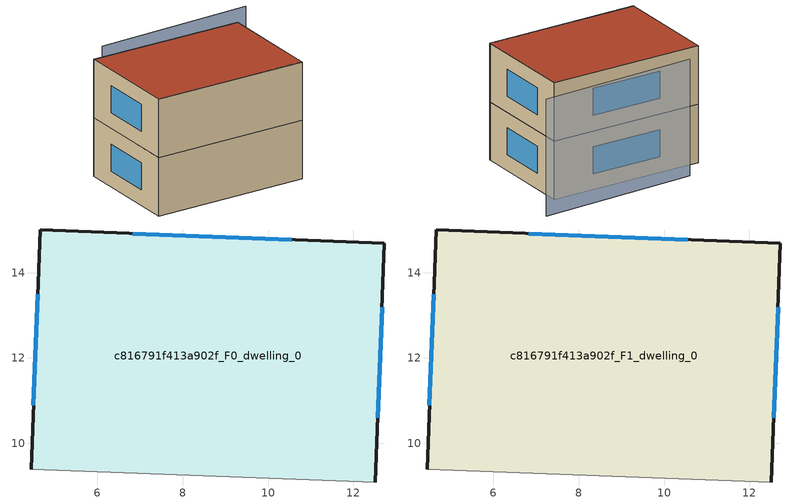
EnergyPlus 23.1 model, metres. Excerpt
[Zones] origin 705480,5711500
c816791f413a902f_F0_dwelling_0
 floor ground (EU_floor_Construction): 12.73,14.69 12.52,9.09 4.44,9.39 4.65,15 z0
 wall outside (EU_wall_Construction): 12.52,9.09 12.73,14.69 4.65,15 4.44,9.39 z0:3
 wall adiabatic (EU_wall_Construction): 4.44,9.39 12.52,9.09 z0:3
 window (EU_Window_Construction): 10.56,14.77 6.82,14.92 / 12.57,10.6 12.67,13.19 / 4.6,13.49 4.5,10.9 z0.81:2.19
c816791f413a902f_F1_dwelling_0
 floor to c816791f413a902f_F0_dwelling_0 (EU_floor_Construction): 12.73,14.69 12.51,9.09 4.44,9.39 4.65,15 z3
 wall outside (EU_wall_Construction): 12.52,9.09 12.73,14.69 4.65,15 4.44,9.39 z3:6
 wall adiabatic (EU_wall_Construction): 4.44,9.39 12.52,9.09 z3:6
 window (EU_Window_Construction): 10.56,14.77 6.82,14.92 / 12.57,10.6 12.67,13.19 / 4.6,13.49 4.5,10.9 z3.81:5.19
 roof outside (EU_roof_Construction): 12.52,9.09 12.73,14.69 4.65,15 4.44,9.39 z6
shading: 4.44,9.39 12.52,9.15 / 14.17,16.06 5.9,16.06 z0:6
[Building]
EU S2 Campaign: North Axis=0; Terrain=City; Solar Distribution=FullExterior
[Site:Location]
London: Latitude=51.5; Longitude=-0.5; Time Zone=0; Elevation=25
[SizingPeriod:WeatherFileDays]
AnnualSizingPeriod: Begin Month=1; Begin Day of Month=1; End Month=12; End Day of Month=31; Day of Week for Start Day=Monday; Use Weather File Daylight Saving Period=No; Use Weather File Rain and Snow Indicators=No
[MATERIAL]
EU_InternalMass_Material: Roughness=MediumRough; Thickness=0.1; Conductivity=1; Density=1800; Specific Heat=900; Thermal Absorptance=0.9; Solar Absorptance=0.7; Visible Absorptance=0.7
[MATERIAL:NOMASS] Roughness=MediumRough; Thermal Absorptance=0.9; Solar Absorptance=0.7; Visible Absorptance=0.7
Name | Thermal Resistance
EU_wall_NoMass | 0.735294
EU_roof_NoMass | 0.520833
EU_floor_NoMass | 1.81159
[WINDOWMATERIAL:SIMPLEGLAZINGSYSTEM]
EU_Window_SimpleGlazing: UFactor=3.92; Solar Heat Gain Coefficient=0.85; Visible Transmittance=0.85
[CONSTRUCTION]
EU_wall_Construction: EU_wall_NoMass
EU_roof_Construction: EU_roof_NoMass
EU_floor_Construction: EU_floor_NoMass
EU_Window_Construction: EU_Window_SimpleGlazing
EU_InternalMass_Construction: EU_InternalMass_Material
[ZONE] Type=1; Multiplier=1; Ceiling Height=autocalculate; Volume=135.91; Floor Area=autocalculate; Part of Total Floor Area=Yes
c816791f413a902f_F0_dwelling_0; c816791f413a902f_F1_dwelling_0
[INTERNALMASS] Construction=EU_InternalMass_Construction; Surface Area=45.3034
Name | Zone or ZoneList
c816791f413a902f_F0_dwelling_0_EU_InternalMass | c816791f413a902f_F0_dwelling_0
c816791f413a902f_F1_dwelling_0_EU_InternalMass | c816791f413a902f_F1_dwelling_0
[OTHEREQUIPMENT] Fuel Type=Electricity; Design Level Calculation Method=Watts/Area; Power per Zone Floor Area=1; Fraction Latent=0; Fraction Radiant=0; Fraction Lost=0; Carbon Dioxide Generation Rate=0; EndUse Subcategory=EU_Step8_InternalGains
Name | Zone or ZoneList or Space or SpaceList | Schedule
EU_Step8_InternalGain_c816791f413a902f_F0_dwelling_0_f000 | c816791f413a902f_F0_dwelling_0 | EU_Step8_GainSchedule_c816791f413a902f_F0_dwelling_0_f000
EU_Step8_InternalGain_c816791f413a902f_F1_dwelling_0_f000 | c816791f413a902f_F1_dwelling_0 | EU_Step8_GainSchedule_c816791f413a902f_F1_dwelling_0_f000
[ZONEVENTILATION:DESIGNFLOWRATE] Schedule=EU_AlwaysOn; Design Flow Rate Calculation Method=AirChanges/Hour; Air Changes per Hour=0.48; Ventilation Type=Natural; Fan Pressure Rise=0; Fan Total Efficiency=1; Constant Term Coefficient=1; Temperature Term Coefficient=0; Velocity Term Coefficient=0; Velocity Squared Term Coefficient=0; Minimum Indoor Temperature=-100; Maximum Indoor Temperature=100; Delta Temperature=-100; Minimum Outdoor Temperature=-100; Maximum Outdoor Temperature=100; Maximum Wind Speed=40
Name | Zone or ZoneList or Space or SpaceList
EU_ConstantAir_c816791f413a902f_F0_dwelling_0 | c816791f413a902f_F0_dwelling_0
EU_ConstantAir_c816791f413a902f_F1_dwelling_0 | c816791f413a902f_F1_dwelling_0
[HVACTEMPLATE:THERMOSTAT] Constant Heating Setpoint=20; Constant Cooling Setpoint=50
EU_HeatOnly_c816791f413a902f_F0_dwelling_0; EU_HeatOnly_c816791f413a902f_F1_dwelling_0
[HVACTEMPLATE:ZONE:IDEALLOADSAIRSYSTEM] System Availability Schedule=EU_AlwaysOn; Maximum Heating Supply Air Temperature=50; Minimum Cooling Supply Air Temperature=13; Maximum Heating Supply Air Humidity Ratio=0.0156; Minimum Cooling Supply Air Humidity Ratio=0.0077; Heating Limit=NoLimit; Cooling Limit=NoLimit; Heating Availability Schedule=EU_AlwaysOn; Cooling Availability Schedule=EU_CoolingOff; Dehumidification Control Type=ConstantSensibleHeatRatio; Cooling Sensible Heat Ratio=0.7; Dehumidification Setpoint=60; Humidification Control Type=None; Humidification Setpoint=30; Outdoor Air Method=None; Outdoor Air Flow Rate per Person=0.00944; Outdoor Air Flow Rate per Zone Floor Area=0; Outdoor Air Flow Rate per Zone=0; Demand Controlled Ventilation Type=None; Outdoor Air Economizer Type=NoEconomizer; Heat Recovery Type=None; Sensible Heat Recovery Effectiveness=0.7; Latent Heat Recovery Effectiveness=0.65
Name | Template Thermostat
c816791f413a902f_F0_dwelling_0 | EU_HeatOnly_c816791f413a902f_F0_dwelling_0
c816791f413a902f_F1_dwelling_0 | EU_HeatOnly_c816791f413a902f_F1_dwelling_0
[SIZING:ZONE] Zone Cooling Design Supply Air Temperature Input Method=SupplyAirTemperature; Zone Cooling Design Supply Air Temperature=13; Zone Heating Design Supply Air Temperature Input Method=SupplyAirTemperature; Zone Heating Design Supply Air Temperature=50; Zone Cooling Design Supply Air Humidity Ratio=0.008; Zone Heating Design Supply Air Humidity Ratio=0.008; Cooling Design Air Flow Method=DesignDay; Cooling Design Air Flow Rate=0; Cooling Minimum Air Flow per Zone Floor Area=0.000762; Cooling Minimum Air Flow=0; Cooling Minimum Air Flow Fraction=0.2; Heating Design Air Flow Method=DesignDay; Heating Design Air Flow Rate=0; Heating Maximum Air Flow per Zone Floor Area=0.002032; Heating Maximum Air Flow=0.141576; Heating Maximum Air Flow Fraction=0.3; Account for Dedicated Outdoor Air System=No; Dedicated Outdoor Air System Control Strategy=NeutralSupplyAir; Dedicated Outdoor Air Low Setpoint Temperature for Design=autosize; Dedicated Outdoor Air High Setpoint Temperature for Design=autosize; Zone Load Sizing Method=Sensible Load Only No Latent Load; Zone Latent Cooling Design Supply Air Humidity Ratio Input Method=HumidityRatioDifference; Zone Cooling Design Supply Air Humidity Ratio Difference=0.005; Zone Latent Heating Design Supply Air Humidity Ratio Input Method=HumidityRatioDifference; Zone Humidification Design Supply Air Humidity Ratio Difference=0.005
c816791f413a902f_F0_dwelling_0; c816791f413a902f_F1_dwelling_0
[SCHEDULE:CONSTANT]
Name | Hourly Value
EU_AlwaysOn | 1
EU_CoolingOff | 0
[SCHEDULE:FILE] Column Number=1; Rows to Skip at Top=0; Number of Hours of Data=8760; Column Separator=Comma; Interpolate to Timestep=No; Minutes per Item=60; Adjust Schedule for Daylight Savings=Yes
Name | File
EU_Step8_GainSchedule_c816791f413a902f_F0_dwelling_0_f000 | ../../schedules/c816791f413a902f/c816791f413a902f_F0_dwelling_0_f000_gain.csv
EU_Step8_GainSchedule_c816791f413a902f_F1_dwelling_0_f000 | ../../schedules/c816791f413a902f/c816791f413a902f_F1_dwelling_0_f000_gain.csv
